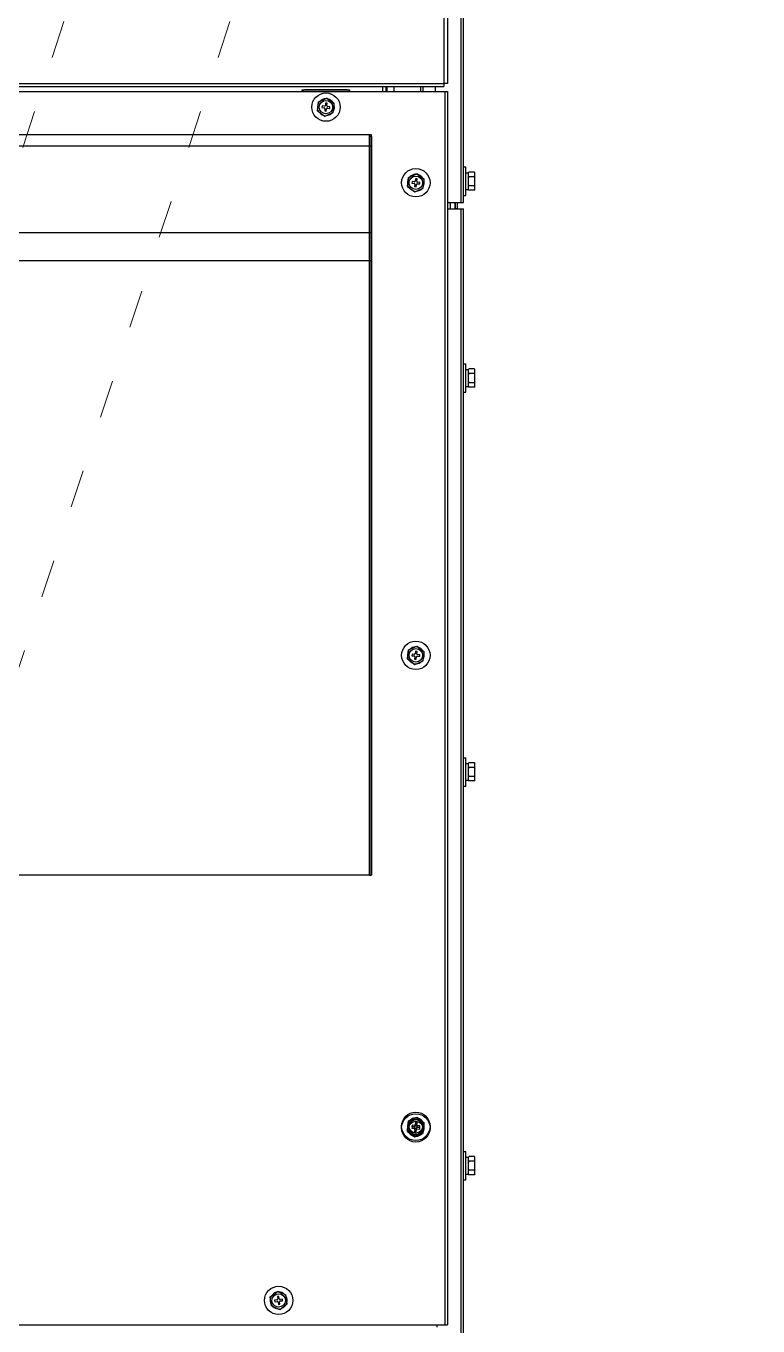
# Model space of a CAD drawing. Extents: x 59521 to 184406, y -1257 to 56672.
# Drawn here: x 91403 to 91867, y 14192 to 15017 of the extents above; entities that cross this region are included whole.
import ezdxf

# ---------------------------------------------------------------- set-up
doc = ezdxf.new("R2010")
doc.units = 0
doc.header["$MEASUREMENT"] = 0
doc.linetypes.add('ACAD_ISO03W100', pattern=[30, 12, -18])
doc.layers.get('0').update_dxf_attribs({"linetype": 'CONTINUOUS'})
for name, color, linetype in [('2401-01144-S-M6-16HWM_0', 7, 'CONTINUOUS'), ('4209-FSJT01_0', 7, 'CONTINUOUS'), ('4209-FSJT02_0', 7, 'CONTINUOUS'), ('4212-KH010_041_0', 7, 'CONTINUOUS'), ('4215-12269_4_0', 7, 'CONTINUOUS'), ('4215-12269_4_1_0', 7, 'CONTINUOUS'), ('4215-12269_4_4_0', 7, 'CONTINUOUS'), ('4215-19371_3_0', 7, 'CONTINUOUS'), ('4215-19372_1_0', 7, 'CONTINUOUS'), ('4215-19391_1_0', 7, 'CONTINUOUS'), ('4215-19398_1_0', 7, 'CONTINUOUS'), ('4215-19398_2_0', 7, 'CONTINUOUS'), ('4215-19398_4_0', 7, 'CONTINUOUS'), ('4215-21660_1_0', 7, 'CONTINUOUS')]:
    doc.layers.add(name, color=color, linetype=linetype)
doc.layers.add('THICK', color=7, linetype='CONTINUOUS', lineweight=0)

# ---------------------------------------------------------------- blocks, each defined once
blk = doc.blocks.new('ETRYRTERRTERWDDASW')
at = {"layer": 'THICK', "color": 1, "linetype": 'ACAD_ISO03W100', "ltscale": 2}
for p, q in [((214128.38, 51356.57), (213334.9, 48924.57)), ((214233.57, 51356.57), (213440.09, 48924.57))]:
    blk.add_line(p, q, dxfattribs=at)
blk = doc.blocks.new('A$C5A9F4CD4')
at = {"layer": '2401-01144-S-M6-16HWM_0', "color": 87, "linetype": 'Continuous'}
for p, q in [((649.41, 1158.69), (650.05, 1164.43)), ((650.05, 1164.43), (655.34, 1166.74)), ((655.34, 1166.74), (659.99, 1163.31)), ((649.41, 1158.69), (654.06, 1155.26)), ((652.27, 1161.78), (652.16, 1160.78)), ((652.16, 1160.78), (653.65, 1160.61)), ((653.76, 1161.61), (652.27, 1161.78)), ((654.09, 1160.06), (653.92, 1158.57)), ((653.92, 1158.57), (654.92, 1158.46)), ((654.06, 1155.26), (659.35, 1157.57)), ((654.48, 1163.54), (654.31, 1162.05)), ((655.48, 1163.43), (654.48, 1163.54)), ((654.92, 1158.46), (655.09, 1159.95)), ((655.31, 1161.94), (655.48, 1163.43)), ((655.64, 1160.39), (657.13, 1160.22)), ((657.24, 1161.22), (655.75, 1161.39)), ((657.13, 1160.22), (657.24, 1161.22)), ((659.35, 1157.57), (659.99, 1163.31)), ((741.9, 1123), (743.5, 1123)), ((743.5, 1105), (743.5, 1123)), ((706.41, 1110.69), (707.05, 1116.43)), ((707.05, 1116.43), (712.34, 1118.74)), ((711.48, 1115.54), (711.31, 1114.05)), ((712.48, 1115.43), (711.48, 1115.54)), ((712.31, 1113.94), (712.48, 1115.43)), ((712.34, 1118.74), (716.99, 1115.31)), ((716.35, 1109.57), (716.99, 1115.31)), ((743.5, 1119.35), (745.1, 1119.35)), ((745.1, 1119.47), (745.37, 1119.74)), ((745.1, 1108.53), (745.1, 1119.47)), ((748.8, 1119.77), (745.4, 1119.77)), ((748.8, 1116.84), (745.4, 1116.84)), ((748.83, 1119.74), (749.1, 1119.47)), ((749.1, 1108.53), (749.1, 1119.47)), ((706.41, 1110.69), (711.06, 1107.26)), ((709.27, 1113.78), (709.16, 1112.78)), ((709.16, 1112.78), (710.65, 1112.61)), ((710.76, 1113.61), (709.27, 1113.78)), ((711.09, 1112.06), (710.92, 1110.57)), ((710.92, 1110.57), (711.92, 1110.46)), ((711.06, 1107.26), (716.35, 1109.57)), ((711.92, 1110.46), (712.09, 1111.95)), ((712.64, 1112.39), (714.13, 1112.22)), ((714.24, 1113.22), (712.75, 1113.39)), ((714.13, 1112.22), (714.24, 1113.22)), ((743.5, 1108.65), (745.1, 1108.65)), ((745.1, 1108.53), (745.4, 1108.23)), ((748.8, 1111.07), (745.4, 1111.07)), ((748.8, 1108.23), (745.4, 1108.23)), ((749.1, 1108.53), (748.8, 1108.23)), ((741.9, 1105), (743.5, 1105)), ((741.9, 998), (743.5, 998)), ((743.5, 980), (743.5, 998)), ((743.5, 994.35), (745.1, 994.35)), ((745.1, 994.47), (745.37, 994.74)), ((745.1, 983.53), (745.1, 994.47)), ((748.8, 994.77), (745.4, 994.77)), ((748.8, 991.84), (745.4, 991.84)), ((748.83, 994.74), (749.1, 994.47)), ((749.1, 983.53), (749.1, 994.47)), ((743.5, 983.65), (745.1, 983.65)), ((745.1, 983.53), (745.4, 983.23)), ((748.8, 986.07), (745.4, 986.07)), ((748.8, 983.23), (745.4, 983.23)), ((749.1, 983.53), (748.8, 983.23)), ((741.9, 980), (743.5, 980)), ((707.05, 816.43), (712.34, 818.74)), ((712.34, 818.74), (716.99, 815.31)), ((706.41, 810.69), (707.05, 816.43)), ((706.41, 810.69), (711.06, 807.26)), ((709.27, 813.78), (709.16, 812.78)), ((709.16, 812.78), (710.65, 812.61)), ((710.76, 813.61), (709.27, 813.78)), ((711.09, 812.06), (710.92, 810.57)), ((710.92, 810.57), (711.92, 810.46)), ((711.06, 807.26), (716.35, 809.57)), ((711.48, 815.54), (711.31, 814.05)), ((712.48, 815.43), (711.48, 815.54)), ((711.92, 810.46), (712.09, 811.95)), ((712.31, 813.94), (712.48, 815.43)), ((712.64, 812.39), (714.13, 812.22)), ((714.24, 813.22), (712.75, 813.39)), ((714.13, 812.22), (714.24, 813.22)), ((716.35, 809.57), (716.99, 815.31)), ((741.9, 748), (743.5, 748)), ((743.5, 730), (743.5, 748)), ((743.5, 744.35), (745.1, 744.35)), ((745.1, 744.47), (745.37, 744.74)), ((745.1, 733.53), (745.1, 744.47)), ((748.8, 744.77), (745.4, 744.77)), ((748.83, 744.74), (749.1, 744.47)), ((749.1, 733.53), (749.1, 744.47)), ((748.8, 741.84), (745.4, 741.84)), ((748.8, 736.07), (745.4, 736.07)), ((741.9, 730), (743.5, 730)), ((743.5, 733.65), (745.1, 733.65)), ((745.1, 733.53), (745.4, 733.23)), ((748.8, 733.23), (745.4, 733.23)), ((749.1, 733.53), (748.8, 733.23)), ((706.41, 511.69), (707.05, 517.43)), ((706.41, 510.69), (707.05, 516.43)), ((706.41, 511.69), (711.06, 508.26)), ((707.05, 517.43), (712.34, 519.74)), ((707.05, 516.43), (712.34, 518.74)), ((709.27, 514.78), (709.16, 513.78)), ((709.16, 513.78), (710.65, 513.61)), ((709.27, 513.78), (709.16, 512.78)), ((709.16, 512.78), (710.65, 512.61)), ((710.76, 514.61), (709.27, 514.78)), ((710.76, 513.61), (709.27, 513.78)), ((711.09, 513.06), (710.92, 511.57)), ((711.09, 512.06), (710.92, 510.57)), ((711.48, 516.54), (711.31, 515.05)), ((711.48, 515.54), (711.31, 514.05)), ((712.48, 516.43), (711.48, 516.54)), ((712.48, 515.43), (711.48, 515.54)), ((711.92, 511.46), (712.09, 512.95)), ((711.92, 510.46), (712.09, 511.95)), ((712.31, 514.94), (712.48, 516.43)), ((712.31, 513.94), (712.48, 515.43)), ((712.34, 519.74), (716.99, 516.31)), ((712.34, 518.74), (716.99, 515.31)), ((712.64, 513.39), (714.13, 513.22)), ((712.64, 512.39), (714.13, 512.22)), ((714.24, 514.22), (712.75, 514.39)), ((714.24, 513.22), (712.75, 513.39)), ((714.13, 513.22), (714.24, 514.22)), ((714.13, 512.22), (714.24, 513.22)), ((716.35, 510.57), (716.99, 516.31)), ((716.35, 509.57), (716.99, 515.31)), ((706.41, 510.69), (711.06, 507.26)), ((710.92, 511.57), (711.92, 511.46)), ((710.92, 510.57), (711.92, 510.46)), ((711.06, 508.26), (716.35, 510.57)), ((711.06, 507.26), (716.35, 509.57)), ((741.9, 498), (743.5, 498)), ((743.5, 480), (743.5, 498)), ((743.5, 494.35), (745.1, 494.35)), ((745.1, 494.47), (745.37, 494.74)), ((745.1, 483.53), (745.1, 494.47)), ((748.8, 494.77), (745.4, 494.77)), ((748.8, 491.84), (745.4, 491.84)), ((748.83, 494.74), (749.1, 494.47)), ((749.1, 483.53), (749.1, 494.47)), ((741.9, 480), (743.5, 480)), ((743.5, 483.65), (745.1, 483.65)), ((745.1, 483.53), (745.4, 483.23)), ((748.8, 486.07), (745.4, 486.07)), ((748.8, 483.23), (745.4, 483.23)), ((749.1, 483.53), (748.8, 483.23)), ((619.38, 405.74), (623.97, 409.23)), ((619.38, 405.74), (623.97, 409.23)), ((620.1, 400.01), (619.38, 405.74)), ((620.1, 400.01), (619.38, 405.74)), ((624.88, 406.04), (623.89, 405.92)), ((624.88, 406.04), (623.89, 405.92)), ((623.89, 405.92), (624.08, 404.43)), ((623.89, 405.92), (624.08, 404.43)), ((623.97, 409.23), (629.3, 406.99)), ((623.97, 409.23), (629.3, 406.99)), ((625.07, 404.55), (624.88, 406.04)), ((625.07, 404.55), (624.88, 406.04)), ((630.02, 401.26), (629.3, 406.99)), ((630.02, 401.26), (629.3, 406.99)), ((620.1, 400.01), (625.43, 397.77)), ((620.1, 400.01), (625.43, 397.77)), ((623.65, 403.87), (622.16, 403.68)), ((623.65, 403.87), (622.16, 403.68)), ((622.16, 403.68), (622.28, 402.69)), ((622.16, 403.68), (622.28, 402.69)), ((622.28, 402.69), (623.77, 402.88)), ((622.28, 402.69), (623.77, 402.88)), ((624.33, 402.45), (624.52, 400.96)), ((624.33, 402.45), (624.52, 400.96)), ((624.52, 400.96), (625.51, 401.08)), ((624.52, 400.96), (625.51, 401.08)), ((625.51, 401.08), (625.32, 402.57)), ((625.51, 401.08), (625.32, 402.57)), ((625.43, 397.77), (630.02, 401.26)), ((625.43, 397.77), (630.02, 401.26)), ((627.12, 404.31), (625.63, 404.12)), ((627.12, 404.31), (625.63, 404.12)), ((625.75, 403.13), (627.24, 403.32)), ((625.75, 403.13), (627.24, 403.32)), ((627.24, 403.32), (627.12, 404.31)), ((627.24, 403.32), (627.12, 404.31))]:
    blk.add_line(p, q, dxfattribs=at)
for centre, radius in [((654.7, 1161), 9), ((654.7, 1161), 4.25), ((711.7, 1113), 9), ((711.7, 1113), 4.25), ((711.7, 813), 9), ((711.7, 813), 4.25), ((711.7, 514), 9), ((711.7, 513), 9), ((711.7, 514), 4.25), ((711.7, 513), 4.25), ((624.7, 403.5), 9), ((624.7, 403.5), 9), ((624.7, 403.5), 4.25), ((624.7, 403.5), 4.25)]:
    blk.add_circle(centre, radius, dxfattribs=at)
for centre, radius, start, end in [((654.7, 1161), 5.47, 137.5964, 149.58129), ((654.7, 1161), 5.35, 92.74915, 134.42854), ((654.7, 1161), 5.47, 77.5964, 89.58129), ((654.7, 1161), 5.35, 32.74915, 74.42854), ((654.7, 1161), 5.47, 17.5964, 29.58129), ((654.7, 1161), 5.35, 152.74915, 194.42854), ((654.7, 1161), 5.47, 197.5964, 209.58129), ((654.7, 1161), 5.35, 212.74915, 254.42854), ((654.7, 1161), 5.47, 257.5964, 269.58129), ((653.59, 1160.12), 0.5, 353.58884, 83.58884), ((653.82, 1162.11), 0.5, 263.58884, 353.58884), ((654.7, 1161), 5.35, 272.74915, 314.42854), ((655.58, 1159.89), 0.5, 83.58884, 173.58884), ((655.81, 1161.88), 0.5, 173.58884, 263.58884), ((654.7, 1161), 5.47, 317.5964, 329.58129), ((654.7, 1161), 5.35, 332.74915, 14.42854), ((711.7, 1113), 5.35, 152.74915, 194.42854), ((711.7, 1113), 5.47, 137.5964, 149.58129), ((711.7, 1113), 5.35, 92.74915, 134.42854), ((711.7, 1113), 5.47, 77.5964, 89.58129), ((711.7, 1113), 5.35, 32.74915, 74.42854), ((711.7, 1113), 5.47, 17.5964, 29.58129), ((711.7, 1113), 5.35, 332.74915, 14.42854), ((747.91, 1117.18), 3.61, 140.86358, 141.28971), ((749.24, 1115.99), 5.38, 135.43477, 135.87557), ((744.96, 1115.99), 5.38, 44.12443, 44.56523), ((746.29, 1117.18), 3.61, 38.71029, 39.13642), ((711.7, 1113), 5.47, 197.5964, 209.58129), ((711.7, 1113), 5.35, 212.74915, 254.42854), ((711.7, 1113), 5.47, 257.5964, 269.58129), ((710.59, 1112.12), 0.5, 353.58884, 83.58884), ((710.82, 1114.11), 0.5, 263.58884, 353.58884), ((711.7, 1113), 5.35, 272.74915, 314.42854), ((712.58, 1111.89), 0.5, 83.58884, 173.58884), ((712.81, 1113.88), 0.5, 173.58884, 263.58884), ((711.7, 1113), 5.47, 317.5964, 329.58129), ((747.91, 992.18), 3.61, 140.86358, 141.28971), ((749.24, 990.99), 5.38, 135.43477, 135.87557), ((744.96, 990.99), 5.38, 44.12443, 44.56523), ((746.29, 992.18), 3.61, 38.71029, 39.13642), ((711.7, 813), 5.35, 92.74915, 134.42854), ((711.7, 813), 5.47, 77.5964, 89.58129), ((711.7, 813), 5.35, 32.74915, 74.42854), ((711.7, 813), 5.35, 152.74915, 194.42854), ((711.7, 813), 5.47, 197.5964, 209.58129), ((711.7, 813), 5.47, 137.5964, 149.58129), ((711.7, 813), 5.35, 212.74915, 254.42854), ((710.59, 812.12), 0.5, 353.58884, 83.58884), ((710.82, 814.11), 0.5, 263.58884, 353.58884), ((711.7, 813), 5.35, 272.74915, 314.42854), ((712.58, 811.89), 0.5, 83.58884, 173.58884), ((712.81, 813.88), 0.5, 173.58884, 263.58884), ((711.7, 813), 5.47, 317.5964, 329.58129), ((711.7, 813), 5.47, 17.5964, 29.58129), ((711.7, 813), 5.35, 332.74915, 14.42854), ((711.7, 813), 5.47, 257.5964, 269.58129), ((747.91, 742.18), 3.61, 140.86358, 141.28971), ((749.24, 740.99), 5.38, 135.43477, 135.87557), ((744.96, 740.99), 5.38, 44.12443, 44.56523), ((746.29, 742.18), 3.61, 38.71029, 39.13642), ((711.7, 514), 5.35, 152.74915, 194.42854), ((711.7, 513), 5.35, 152.74915, 194.42854), ((711.7, 514), 5.47, 197.5964, 209.58129), ((711.7, 514), 5.47, 137.5964, 149.58129), ((711.7, 513), 5.47, 137.5964, 149.58129), ((711.7, 514), 5.35, 92.74915, 134.42854), ((711.7, 513), 5.35, 92.74915, 134.42854), ((710.59, 513.12), 0.5, 353.58884, 83.58884), ((710.59, 512.12), 0.5, 353.58884, 83.58884), ((710.82, 515.11), 0.5, 263.58884, 353.58884), ((710.82, 514.11), 0.5, 263.58884, 353.58884), ((711.7, 514), 5.47, 77.5964, 89.58129), ((711.7, 513), 5.47, 77.5964, 89.58129), ((712.58, 512.89), 0.5, 83.58884, 173.58884), ((712.58, 511.89), 0.5, 83.58884, 173.58884), ((712.81, 514.88), 0.5, 173.58884, 263.58884), ((712.81, 513.88), 0.5, 173.58884, 263.58884), ((711.7, 514), 5.35, 32.74915, 74.42854), ((711.7, 513), 5.35, 32.74915, 74.42854), ((711.7, 514), 5.47, 17.5964, 29.58129), ((711.7, 513), 5.47, 17.5964, 29.58129), ((711.7, 514), 5.35, 332.74915, 14.42854), ((711.7, 513), 5.35, 332.74915, 14.42854), ((711.7, 513), 5.47, 197.5964, 209.58129), ((711.7, 514), 5.35, 212.74915, 254.42854), ((711.7, 513), 5.35, 212.74915, 254.42854), ((711.7, 514), 5.47, 257.5964, 269.58129), ((711.7, 513), 5.47, 257.5964, 269.58129), ((711.7, 514), 5.35, 272.74915, 314.42854), ((711.7, 513), 5.35, 272.74915, 314.42854), ((711.7, 514), 5.47, 317.5964, 329.58129), ((711.7, 513), 5.47, 317.5964, 329.58129), ((747.91, 492.18), 3.61, 140.86358, 141.28971), ((749.24, 490.99), 5.38, 135.43477, 135.87557), ((744.96, 490.99), 5.38, 44.12443, 44.56523), ((746.29, 492.18), 3.61, 38.71029, 39.13642), ((624.7, 403.5), 5.35, 166.37874, 208.05813), ((624.7, 403.5), 5.35, 166.37874, 208.05813), ((624.7, 403.5), 5.47, 151.22599, 163.21088), ((624.7, 403.5), 5.47, 151.22599, 163.21088), ((624.7, 403.5), 5.35, 106.37874, 148.05813), ((624.7, 403.5), 5.35, 106.37874, 148.05813), ((624.7, 403.5), 5.47, 91.22599, 103.21088), ((624.7, 403.5), 5.47, 91.22599, 103.21088), ((623.58, 404.37), 0.5, 277.21844, 7.21844), ((623.58, 404.37), 0.5, 277.21844, 7.21844), ((624.7, 403.5), 5.35, 46.37874, 88.05813), ((624.7, 403.5), 5.35, 46.37874, 88.05813), ((625.57, 404.62), 0.5, 187.21844, 277.21844), ((625.57, 404.62), 0.5, 187.21844, 277.21844), ((624.7, 403.5), 5.47, 31.22599, 43.21088), ((624.7, 403.5), 5.47, 31.22599, 43.21088), ((624.7, 403.5), 5.35, 346.37874, 28.05813), ((624.7, 403.5), 5.35, 346.37874, 28.05813), ((624.7, 403.5), 5.47, 211.22599, 223.21088), ((624.7, 403.5), 5.47, 211.22599, 223.21088), ((624.7, 403.5), 5.35, 226.37874, 268.05813), ((624.7, 403.5), 5.35, 226.37874, 268.05813), ((623.83, 402.38), 0.5, 7.21844, 97.21844), ((623.83, 402.38), 0.5, 7.21844, 97.21844), ((624.7, 403.5), 5.47, 271.22599, 283.21088), ((624.7, 403.5), 5.47, 271.22599, 283.21088), ((625.82, 402.63), 0.5, 97.21844, 187.21844), ((625.82, 402.63), 0.5, 97.21844, 187.21844), ((624.7, 403.5), 5.35, 286.37874, 328.05813), ((624.7, 403.5), 5.35, 286.37874, 328.05813), ((624.7, 403.5), 5.47, 331.22599, 343.21088), ((624.7, 403.5), 5.47, 331.22599, 343.21088)]:
    blk.add_arc(centre, radius, start, end, dxfattribs=at)
for points in [[(745.1, 1117.18), (745.19, 1117.06), (745.29, 1116.95), (745.4, 1116.84)], [(745.4, 1116.84), (745.29, 1116.63), (745.19, 1116.41), (745.1, 1116.18)], [(745.37, 1119.74), (745.28, 1119.65), (745.2, 1119.56), (745.12, 1119.46)], [(749.1, 1117.18), (749.01, 1117.06), (748.91, 1116.95), (748.8, 1116.84)], [(748.8, 1116.84), (748.91, 1116.63), (749.01, 1116.41), (749.1, 1116.18)], [(748.83, 1119.74), (748.92, 1119.65), (749, 1119.56), (749.08, 1119.46)], [(745.1, 1111.73), (745.19, 1111.5), (745.29, 1111.29), (745.4, 1111.07)], [(745.4, 1111.07), (745.29, 1110.97), (745.19, 1110.86), (745.1, 1110.74)], [(745.1, 1108.55), (745.19, 1108.45), (745.28, 1108.35), (745.37, 1108.26)], [(749.1, 1111.73), (749.01, 1111.5), (748.91, 1111.29), (748.8, 1111.07)], [(748.8, 1111.07), (748.9, 1110.97), (749.01, 1110.86), (749.1, 1110.74)], [(749.1, 1108.55), (749.01, 1108.45), (748.92, 1108.35), (748.83, 1108.26)], [(745.1, 992.18), (745.19, 992.06), (745.29, 991.95), (745.4, 991.84)], [(745.4, 991.84), (745.29, 991.63), (745.19, 991.41), (745.1, 991.18)], [(745.37, 994.74), (745.28, 994.65), (745.2, 994.56), (745.12, 994.46)], [(749.1, 992.18), (749.01, 992.06), (748.91, 991.95), (748.8, 991.84)], [(748.8, 991.84), (748.91, 991.63), (749.01, 991.41), (749.1, 991.18)], [(748.83, 994.74), (748.92, 994.65), (749, 994.56), (749.08, 994.46)], [(745.1, 986.73), (745.19, 986.5), (745.29, 986.29), (745.4, 986.07)], [(745.4, 986.07), (745.29, 985.97), (745.19, 985.86), (745.1, 985.74)], [(745.1, 983.55), (745.19, 983.45), (745.28, 983.35), (745.37, 983.26)], [(749.1, 986.73), (749.01, 986.5), (748.91, 986.29), (748.8, 986.07)], [(748.8, 986.07), (748.9, 985.97), (749.01, 985.86), (749.1, 985.74)], [(749.1, 983.55), (749.01, 983.45), (748.92, 983.35), (748.83, 983.26)], [(745.37, 744.74), (745.28, 744.65), (745.2, 744.56), (745.12, 744.46)], [(748.83, 744.74), (748.92, 744.65), (749, 744.56), (749.08, 744.46)], [(745.1, 742.18), (745.19, 742.06), (745.29, 741.95), (745.4, 741.84)], [(745.4, 741.84), (745.29, 741.63), (745.19, 741.41), (745.1, 741.18)], [(745.1, 736.73), (745.19, 736.5), (745.29, 736.29), (745.4, 736.07)], [(745.4, 736.07), (745.29, 735.97), (745.19, 735.86), (745.1, 735.74)], [(749.1, 742.18), (749.01, 742.06), (748.91, 741.95), (748.8, 741.84)], [(748.8, 741.84), (748.91, 741.63), (749.01, 741.41), (749.1, 741.18)], [(749.1, 736.73), (749.01, 736.5), (748.91, 736.29), (748.8, 736.07)], [(748.8, 736.07), (748.9, 735.97), (749.01, 735.86), (749.1, 735.74)], [(745.1, 733.55), (745.19, 733.45), (745.28, 733.35), (745.37, 733.26)], [(749.1, 733.55), (749.01, 733.45), (748.92, 733.35), (748.83, 733.26)], [(745.1, 492.18), (745.19, 492.06), (745.29, 491.95), (745.4, 491.84)], [(745.4, 491.84), (745.29, 491.63), (745.19, 491.41), (745.1, 491.18)], [(745.37, 494.74), (745.28, 494.65), (745.2, 494.56), (745.12, 494.46)], [(749.1, 492.18), (749.01, 492.06), (748.91, 491.95), (748.8, 491.84)], [(748.8, 491.84), (748.91, 491.63), (749.01, 491.41), (749.1, 491.18)], [(748.83, 494.74), (748.92, 494.65), (749, 494.56), (749.08, 494.46)], [(745.1, 486.73), (745.19, 486.5), (745.29, 486.29), (745.4, 486.07)], [(745.4, 486.07), (745.29, 485.97), (745.19, 485.86), (745.1, 485.74)], [(745.1, 483.55), (745.19, 483.45), (745.28, 483.35), (745.37, 483.26)], [(749.1, 486.73), (749.01, 486.5), (748.91, 486.29), (748.8, 486.07)], [(748.8, 486.07), (748.9, 485.97), (749.01, 485.86), (749.1, 485.74)], [(749.1, 483.55), (749.01, 483.45), (748.92, 483.35), (748.83, 483.26)]]:
    blk.add_open_spline(points, degree=3, dxfattribs=at)
at = {"layer": '4209-FSJT01_0', "color": 87, "linetype": 'Continuous'}
for p, q in [((683.6, 1143.5), (682.4, 1143.5)), ((683.6, 1142.3), (683.6, 1143.5)), ((682.4, 1123.5), (682.6, 1123.5))]:
    blk.add_line(p, q, dxfattribs=at)
at = {"layer": '4209-FSJT02_0', "color": 87, "linetype": 'Continuous'}
blk.add_line((682.6, 1123.5), (682.4, 1123.5), dxfattribs=at)
at = {"layer": '4212-KH010_041_0', "color": 87, "linetype": 'Continuous'}
for p, q in [((693.2, 1174), (693.2, 1171)), ((697.7, 1174), (697.7, 1171)), ((714.7, 1174), (714.7, 1171)), ((716.2, 1174), (716.2, 1171)), ((733.7, 1096.5), (733.7, 1100.5)), ((736.7, 1096.5), (736.7, 1100.5))]:
    blk.add_line(p, q, dxfattribs=at)
at = {"layer": '4215-12269_4_0', "color": 87, "linetype": 'Continuous'}
for p, q in [((639.7, 1172), (669.7, 1172)), ((639.7, 1171), (639.7, 1172)), ((669.7, 1172), (669.7, 1171))]:
    blk.add_line(p, q, dxfattribs=at)
at = {"layer": '4215-12269_4_1_0', "color": 87, "linetype": 'Continuous'}
for p, q in [((690.5, 1174), (690.5, 1171)), ((692.7, 1174), (692.7, 1171))]:
    blk.add_line(p, q, dxfattribs=at)
at = {"layer": '4215-12269_4_4_0', "color": 87, "linetype": 'Continuous'}
blk.add_line((667.7, 1172), (641.7, 1172), dxfattribs=at)
for centre, start, end in [((641.7, 1170), 90, 149.40111), ((667.7, 1170), 30.59889, 90)]:
    blk.add_arc(centre, 2, start, end, dxfattribs=at)
at = {"layer": '4215-19371_3_0', "color": 87, "linetype": 'Continuous'}
for p, q in [((736.9, 1096.7), (736.9, 1100.5)), ((738.1, 1096.7), (738.1, 1100.5)), ((731.7, 1096.5), (741.9, 1096.5)), ((736.9, 1096.7), (738.1, 1096.7)), ((740.5, 101), (740.5, 1096.5)), ((741.9, 101), (741.9, 1096.5))]:
    blk.add_line(p, q, dxfattribs=at)
for radius, end in [(1.4, 188.22205), (0.2, 270)]:
    blk.add_arc((738.3, 1096.7), radius, 180, end, dxfattribs=at)
at = {"layer": '4215-19372_1_0', "color": 87, "linetype": 'Continuous'}
for p, q in [((740.5, 1100.5), (740.5, 2112.6)), ((741.9, 1100.5), (741.9, 2112.6)), ((723.9, 1174), (723.9, 1171)), ((731.7, 1100.5), (741.9, 1100.5))]:
    blk.add_line(p, q, dxfattribs=at)
at = {"layer": '4215-19391_1_0', "color": 87, "linetype": 'Continuous'}
for p, q in [((17.7, 1171), (731.7, 1171)), ((730, 1171), (730, 388)), ((731.7, 1171), (731.7, 388)), ((17.7, 388), (731.7, 388)), ((24.4, 388), (725, 388)), ((725, 388), (725, 386.5)), ((725, 388), (731.7, 388)), ((725, 388), (725, 386.5))]:
    blk.add_line(p, q, dxfattribs=at)
at = {"layer": '4215-19398_1_0', "color": 87, "linetype": 'Continuous'}
for p, q in [((682.4, 1143.5), (67, 1143.5)), ((682.4, 673.5), (682.4, 1143.5)), ((683.6, 1142.3), (682.6, 1142.3)), ((682.6, 1142.3), (682.6, 673.5)), ((683.6, 1142.3), (683.6, 673.5)), ((682.4, 1136.18), (67, 1136.18)), ((683.6, 1136.18), (682.6, 1136.18)), ((682.4, 1123.3), (682.6, 1123.3)), ((682.4, 1081.18), (67, 1081.18)), ((683.6, 1081.18), (682.6, 1081.18)), ((682.4, 1063.5), (67, 1063.5)), ((683.6, 1063.5), (682.6, 1063.5)), ((682.4, 673.5), (67, 673.5)), ((682.4, 673.5), (683.6, 673.5))]:
    blk.add_line(p, q, dxfattribs=at)
for radius in [1.2, 0.2]:
    blk.add_arc((682.4, 1142.3), radius, 0, 90, dxfattribs=at)
at = {"layer": '4215-19398_2_0', "color": 87, "linetype": 'Continuous'}
blk.add_line((682.4, 886.64), (682.6, 886.64), dxfattribs=at)
blk.add_ellipse((681.2, 880.18), major_axis=(0, 1.62), ratio=0.866025, start_param=-2.103689, end_param=-1.570796, dxfattribs=at)
at = {"layer": '4215-19398_4_0', "color": 87, "linetype": 'Continuous'}
for p, q in [((682.6, 929.5), (682.4, 929.5)), ((682.4, 924.2), (682.6, 924.2)), ((682.4, 922.5), (682.6, 922.5))]:
    blk.add_line(p, q, dxfattribs=at)
at = {"layer": '4215-21660_1_0', "color": 87, "linetype": 'Continuous'}
for p, q in [((731.7, 2114), (731.7, 1176)), ((729.5, 2111.8), (729.5, 1176)), ((19.9, 1176), (729.5, 1176)), ((19.9, 1174), (729.5, 1174)), ((731.7, 1176), (729.5, 1176)), ((729.5, 1176), (729.5, 1174))]:
    blk.add_line(p, q, dxfattribs=at)

msp = doc.modelspace()

# ---------------------------------------------------------------- block references
msp.add_blockref('ETRYRTERRTERWDDASW', (-122366.108, -35310.041))
at = {"color": 3}
msp.add_blockref('A$C5A9F4CD4', (90938.783, 13804.528), dxfattribs=at)

doc.saveas('drawing.dxf')
